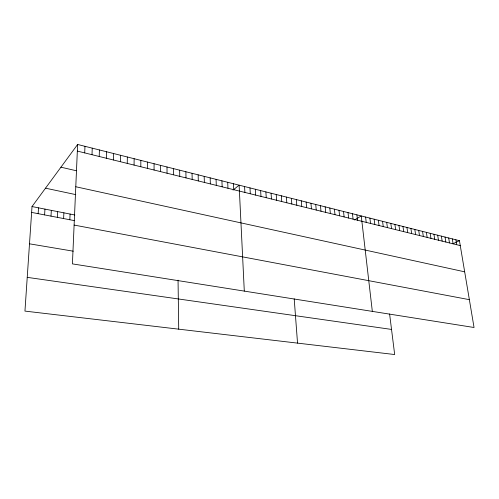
<?xml version="1.0" encoding="UTF-8"?>
<svg xmlns="http://www.w3.org/2000/svg" width="499" height="499" viewBox="0 0 499 499"><rect width="100%" height="100%" fill="white"/><g stroke="black" fill="none" stroke-linecap="round" stroke-linejoin="round"><path stroke-width="0.75" d="M147.473 168.394L147.492 162.075M140.805 166.747L140.849 160.404M134.069 165.088L134.137 158.707M127.251 163.404L127.345 156.998M120.359 161.701L120.477 155.27M113.392 159.986L113.535 153.517M106.343 158.245L106.518 151.752M99.214 156.486L99.413 149.962M92.003 154.702L92.234 148.153M84.711 152.906L84.973 146.319M77.626 144.467L72.417 263.884L474.05 327.5L459.436 240.686L77.626 144.467L32.017 206.561L24.95 311.102L394.672 354.533L389.6 313.958M69.823 219.753L70.085 214.052M63.61 218.556L63.891 212.83M57.335 217.352L57.641 211.601M50.998 216.136L51.328 210.36M44.604 214.907L44.954 209.106M38.149 213.666L38.517 207.84M233.07 190.069L239.121 185.166L244.298 291.104M354.465 219.972L361.257 215.942L372.329 311.388M452.936 243.762L459.436 240.686M27.233 277.357L391.534 329.427M29.497 243.818L73.278 251.19M74.108 225.068L469.366 299.668M31.624 212.412L74.607 220.67M32.017 206.561L74.856 214.988M45.521 188.185L75.742 194.61M75.779 186.751L464.675 271.83M60.94 167.19L76.335 170.752M77.339 151.085L460.259 245.589M455.874 239.788L456.697 244.71M452.294 238.884L453.104 243.824M448.682 237.973L449.487 242.932M445.039 237.056L445.838 242.027M441.372 236.133L442.164 241.123M437.667 235.204L438.453 240.206M433.937 234.262L434.716 239.283M430.182 233.314L430.949 238.354M426.389 232.359L427.15 237.418M422.566 231.393L423.327 236.47M418.717 230.426L419.466 235.522M414.831 229.446L415.573 234.561M410.914 228.461L411.644 233.588M406.966 227.463L407.689 232.615M402.98 226.459L403.697 231.63M398.969 225.448L399.674 230.638M394.921 224.425L395.62 229.634M390.836 223.396L391.522 228.623M386.719 222.361L387.399 227.606M382.565 221.313L383.238 226.577M378.373 220.259L379.04 225.542M374.15 219.192L374.805 224.5M369.89 218.119L370.532 223.446M365.592 217.04L366.222 222.379M356.885 214.844L357.496 220.227M352.475 213.728L353.074 219.136M348.021 212.611L348.614 218.032M343.53 211.476L344.11 216.922M339.002 210.335L339.57 215.805M334.43 209.187L334.991 214.67M329.82 208.021L330.363 213.528M325.167 206.848L325.704 212.381M320.47 205.669L320.994 211.22M315.736 204.471L316.241 210.048M310.952 203.268L311.451 208.863M306.13 202.051L306.611 207.671M301.259 200.823L301.733 206.461M296.344 199.588L296.805 205.245M291.385 198.34L291.828 204.022M294.204 298.832L297.535 343.119M286.382 197.074L286.806 202.781M281.324 195.801L281.742 201.534M276.221 194.516L276.627 200.267M271.076 193.219L271.462 198.995M265.873 191.909L266.248 197.704M260.628 190.587L260.983 196.406M255.326 189.252L255.669 195.097M249.98 187.905L250.298 193.774M244.579 186.539L244.884 192.433M233.445 183.738L233.719 189.676M227.712 182.291L227.962 188.26M221.918 180.831L222.155 186.826M216.067 179.359L216.285 185.379M210.154 177.869L210.353 183.913M204.178 176.359L204.359 182.434M198.147 174.843L198.303 180.937M192.046 173.303L192.184 179.428M185.884 171.75L185.996 177.9M179.652 170.178L179.746 176.359M178.049 280.176L178.717 329.165M173.359 168.593L173.434 174.8M166.997 166.99L167.046 173.228M160.566 165.369L160.591 171.631M154.066 163.734L154.072 170.022"/></g></svg>
